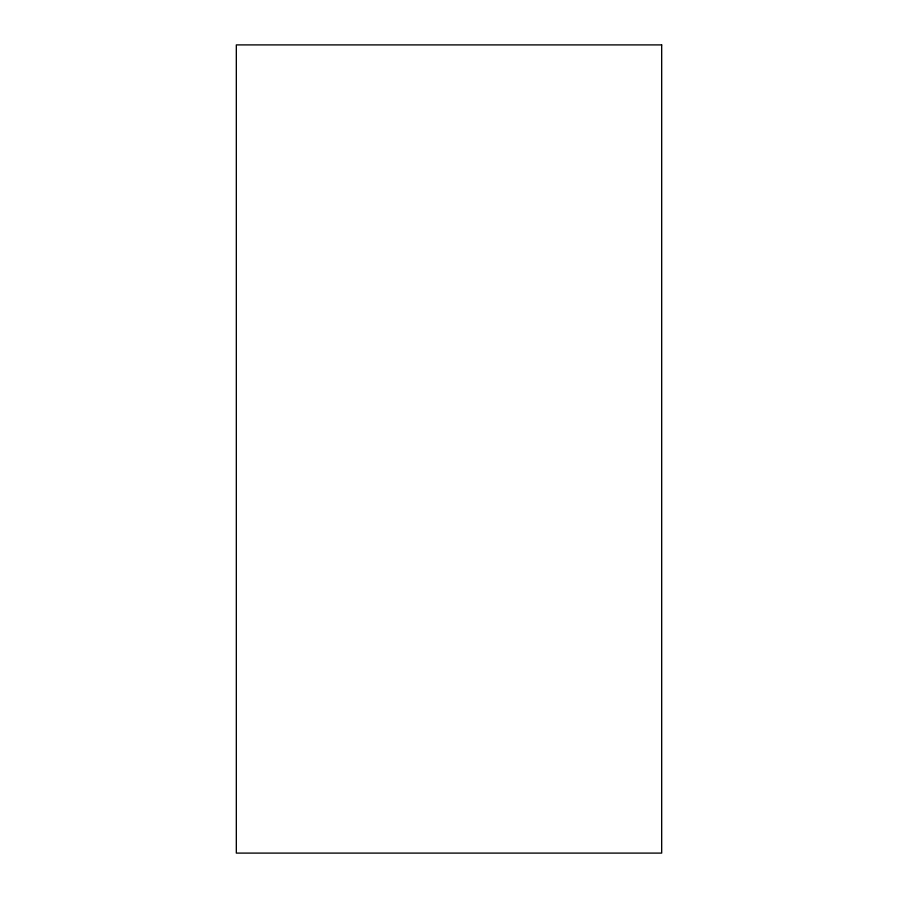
<?xml version="1.0" encoding="UTF-8"?>
<svg xmlns="http://www.w3.org/2000/svg" width="898" height="898" viewBox="0 0 898 898"><rect width="100%" height="100%" fill="white"/><g stroke="black" fill="none" stroke-linecap="round" stroke-linejoin="round"><path stroke-width="1.35" d="M661.68 44.9L236.32 44.9L236.32 853.1L661.68 853.1L661.68 44.9"/></g></svg>
